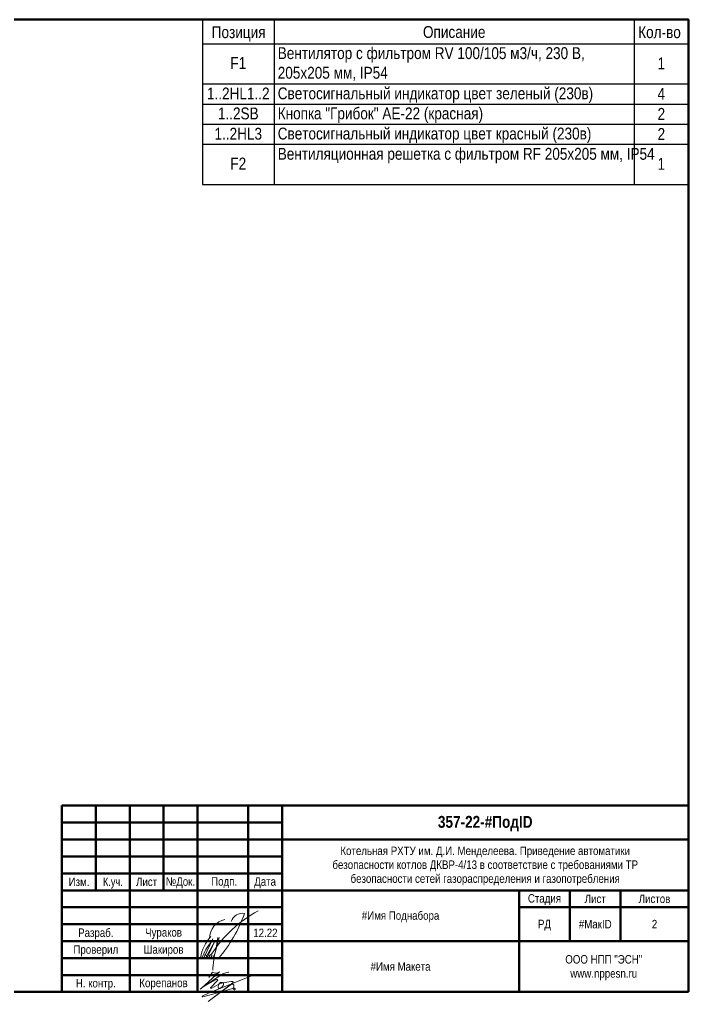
# Model space of a CAD drawing. Header units: millimetres. Extents: x -6000 to 26000, y -6000 to 26000.
# Drawn here: x 217.5 to 415, y -3579 to -3289.3 of the extents above; entities that cross this region are included whole.
import ezdxf

# ---------------------------------------------------------------- set-up
doc = ezdxf.new("R2010")
doc.units = ezdxf.units.MM
doc.header["$MEASUREMENT"] = 0
for name, color, linetype, lineweight in [('0_Ном._пера__1', 7, 'Continuous', 15), ('0_Ном._пера__241', 7, 'Continuous', 50), ('0_Ном._пера__246', 7, 'Continuous', 100), ('2D - Общий_Ном._пера__21', 7, 'Continuous', 30), ('Аннотация - Текст_Ном._пера__1', 7, 'Continuous', 15)]:
    doc.layers.add(name, color=color, linetype=linetype, lineweight=lineweight)
doc.layers.add('0_Ном._пера__9', color=7, linetype='Continuous', lineweight=15, true_color=0x3dad99)
doc.styles.add('СГЕНЕРИР_СТИЛЬ_1', font='ARIALN.TTF')
doc.styles.add('СГЕНЕРИР_СТИЛЬ_4', font='ARIALN.TTF')

msp = doc.modelspace()

# ---------------------------------------------------------------- linework, layer by layer
at = {"layer": '0_Ном._пера__241', "color": 7, "linetype": 'Continuous', "lineweight": 50}
for p, q in [((240, -3521.28), (240, -3546.28)), ((260, -3521.28), (260, -3546.28)), ((230, -3526.28), (295, -3526.28)), ((230, -3536.28), (295, -3536.28)), ((295, -3541.28), (230, -3541.28)), ((295, -3551.28), (230, -3551.28)), ((295, -3556.28), (230, -3556.28)), ((295, -3561.28), (230, -3561.28)), ((295, -3566.28), (230, -3566.28)), ((295, -3571.28), (230, -3571.28))]:
    msp.add_line(p, q, dxfattribs=at)
at = {"layer": '0_Ном._пера__246', "color": 7, "linetype": 'Continuous', "lineweight": 100}
for p, q in [((415, -3521.28), (230, -3521.28)), ((230, -3521.28), (230, -3576.28)), ((250, -3521.28), (250, -3576.28)), ((270, -3521.28), (270, -3576.28)), ((285, -3521.28), (285, -3576.28)), ((295, -3521.28), (295, -3576.28)), ((415, -3531.28), (230, -3531.28)), ((415, -3546.28), (230, -3546.28)), ((365, -3576.28), (365, -3546.28)), ((380, -3546.28), (380, -3561.28)), ((395, -3546.28), (395, -3561.28)), ((415, -3551.28), (365, -3551.28)), ((415, -3561.28), (295, -3561.28))]:
    msp.add_line(p, q, dxfattribs=at)
at = {"layer": '0_Ном._пера__246', "color": 7, "linetype": 'Continuous', "lineweight": 100, "flags": 128}
msp.add_lwpolyline([(415, -3576.28), (415, -3289.28), (20, -3289.28), (20, -3576.28)], close=True, dxfattribs=at)
at = {"layer": '0_Ном._пера__9', "color": 135, "linetype": 'Continuous', "lineweight": 15, "true_color": 0x3dad99}
for p, q in [((274.54, -3560.63), (271.86, -3566.18)), ((275.49, -3563.92), (276.47, -3560.16)), ((275.49, -3563.92), (276.07, -3560.18)), ((272.35, -3566.27), (275.1, -3561.49)), ((275.1, -3561.49), (272.84, -3566.18)), ((273.33, -3566.27), (273.51, -3565.95)), ((274.27, -3565.34), (274.13, -3566.38)), ((274.53, -3566.43), (275.27, -3564.69))]:
    msp.add_line(p, q, dxfattribs=at)
at = {"layer": '0_Ном._пера__9', "color": 135, "linetype": 'Continuous', "lineweight": 15, "true_color": 0x3dad99, "flags": 128}
for points in [[(273.37, -3572.04), (274.48, -3570.41, -0.414214), (274.51, -3570.4), (274.64, -3570.49, 0.267949), (275.98, -3570.6), (276.48, -3570.36, -0.775573), (276.51, -3570.38), (271.17, -3575.13), (270.81, -3575.48), (270.95, -3575.34, 0.030067), (271.39, -3574.97), (276.91, -3571.27, -0.091908), (278.11, -3570.69), (279.12, -3570.42, -0.933541), (279.19, -3570.54)], [(271.87, -3574.66), (275.11, -3572.81, -0.08719), (275.64, -3572.58), (275.75, -3572.55, -0.702393), (275.98, -3572.89), (273.94, -3574.92, 0.136086), (273.9, -3575.02, 0.443716), (274.02, -3575.16), (274.18, -3575.16, 0.161222), (274.25, -3575.14), (276.29, -3573.94, -0.026522), (276.38, -3573.87, -0.768791), (276.46, -3573.95), (276.23, -3574.38, 0.105043), (276.11, -3574.8, 0.43472), (276.54, -3575.26, 0.16132), (276.66, -3575.22), (277.28, -3574.76, 0.102211), (277.56, -3574.45), (277.58, -3574.4, -0.023478), (277.62, -3574.35, 0.197304), (277.75, -3573.79, 0.161257), (277.69, -3573.68, 0.094433), (277.46, -3573.53), (277.44, -3573.52, 0.083774), (277.2, -3573.46, 0.05387), (276.8, -3573.48, 0.985858), (276.69, -3573.8), (278.65, -3573.36, -0.027151), (278.73, -3573.35), (280.02, -3573.21, -0.046388), (280.15, -3573.2), (280.38, -3573.22, -0.65616), (280.5, -3573.58), (273.14, -3579.05), (279.32, -3574.55), (280.16, -3574), (280.27, -3573.98, -0.038414), (280.38, -3573.97), (280.48, -3573.97), (280.5, -3573.98, -0.402341), (280.8, -3574.58, 0.020676), (280.78, -3574.64), (280.55, -3575.02, 0.467701), (280.83, -3575.63, 0.131652), (281.07, -3575.54, 0.726247), (280.97, -3575.17), (280.88, -3575.15, 0.115506), (280.74, -3575.16), (274.6, -3576.88), (271.6, -3577.7), (271.48, -3577.7, -0.747293), (271.44, -3577.55), (273.5, -3576.57), (286.93, -3571.1)]]:
    msp.add_lwpolyline(points, format="xyb", dxfattribs=at)
at = {"layer": '0_Ном._пера__9', "color": 135, "linetype": 'Continuous', "lineweight": 15, "true_color": 0x3dad99}
for centre, radius, start, end in [((306.41, -3586.12), 38.51, 118.6981, 146.8966), ((279.27, -3560.43), 5.66, 101.6434, 180.3746), ((243.78, -3538.78), 42.61, 319.6537, 340.3805), ((283.34, -3556.56), 3.52, 80.6082, 161.7985), ((283.79, -3568.52), 13.12, 138.6736, 169.7126), ((286.05, -3571.52), 15.59, 139.9163, 160.3208), ((296.11, -3570.16), 21.55, 163.167, 179.0964), ((272.19, -3565.97), 0.668, 353.3227, 96.6773), ((273.35, -3565.67), 0.661, 268.7016, 341.1724)]:
    msp.add_arc(centre, radius, start, end, dxfattribs=at)
msp.add_ellipse((273.9, -3565.74), major_axis=(0.248, 0.662), ratio=0.421875, dxfattribs=at)
at = {"layer": '2D - Общий_Ном._пера__21', "color": 7, "linetype": 'Continuous', "lineweight": 30}
for p, q in [((271.49, -3289.28), (271.49, -3337.93)), ((271.49, -3289.28), (415, -3289.28)), ((292.66, -3289.28), (292.66, -3337.93)), ((399.02, -3289.28), (399.02, -3337.93)), ((415, -3289.28), (415, -3337.93)), ((271.49, -3296.38), (415, -3296.38)), ((271.49, -3308.26), (415, -3308.26)), ((271.49, -3314.19), (415, -3314.19)), ((271.49, -3320.13), (415, -3320.13)), ((271.49, -3326.06), (415, -3326.06)), ((271.49, -3337.93), (415, -3337.93))]:
    msp.add_line(p, q, dxfattribs=at)

# ---------------------------------------------------------------- texts
at = {"layer": '0_Ном._пера__1', "color": 7, "linetype": 'Continuous', "lineweight": 15, "attachment_point": 5}
for s, insert, char_height, style in [('\\A1;{\\pqc;\\fArial Narrow|b1|i0|c204|p34;357-22\\fArial Narrow|b1|i0|c204|p34;-\\fArial Narrow|b1|i0|c204|p34;#ПодID}', (355, -3526.57), 3.5, 'СГЕНЕРИР_СТИЛЬ_4'), ('\\A1;{\\pqc;\\fArial Narrow|b0|i0|c204|p34;Изм.}', (235.04, -3543.77), 2.5, 'СГЕНЕРИР_СТИЛЬ_1'), ('\\A1;{\\W0.950000x;\\pqc;\\fArial Narrow|b0|i0|c204|p34;К.уч.}', (245.04, -3544.12), 2.5, 'СГЕНЕРИР_СТИЛЬ_1'), ('\\A1;{\\pqc;\\fArial Narrow|b0|i0|c204|p34;Лист}', (255, -3543.77), 2.5, 'СГЕНЕРИР_СТИЛЬ_1'), ('\\A1;{\\pqc;\\fArial Narrow|b0|i0|c204|p34;№Док.}', (265, -3544.04), 2.5, 'СГЕНЕРИР_СТИЛЬ_1'), ('\\A1;{\\pqc;\\fArial Narrow|b0|i0|c204|p34; Подп.}', (277.5, -3544.01), 2.5, 'СГЕНЕРИР_СТИЛЬ_1'), ('\\A1;{\\pqc;\\fArial Narrow|b0|i0|c204|p34;Дата}', (290, -3544.04), 2.5, 'СГЕНЕРИР_СТИЛЬ_1'), ('\\A1;{\\pqc;\\fArial Narrow|b0|i0|c204|p34;Стадия}', (372.5, -3549.01), 2.5, 'СГЕНЕРИР_СТИЛЬ_1'), ('\\A1;{\\pqc;\\fArial Narrow|b0|i0|c204|p34;Лист}', (387.5, -3548.79), 2.5, 'СГЕНЕРИР_СТИЛЬ_1'), ('\\A1;{\\pqc;\\fArial Narrow|b0|i0|c204|p34;Листов}', (405, -3548.79), 2.5, 'СГЕНЕРИР_СТИЛЬ_1'), ('\\A1;{\\pqc;\\fArial Narrow|b0|i0|c204|p34;#Имя Поднабора}', (330, -3554.09), 2.5, 'СГЕНЕРИР_СТИЛЬ_1'), ('\\A1;{\\pqc;\\fArial Narrow|b0|i0|c204|p34;РД}', (372.5, -3556.57), 2.5, 'СГЕНЕРИР_СТИЛЬ_1'), ('\\A1;{\\pqc;\\fArial Narrow|b0|i0|c204|p34;#МакID}', (387.5, -3556.27), 2.5, 'СГЕНЕРИР_СТИЛЬ_1'), ('\\A1;{\\pqc;\\fArial Narrow|b0|i0|c204|p34;#Имя Макета}', (330, -3568.77), 2.5, 'СГЕНЕРИР_СТИЛЬ_1')]:
    msp.add_mtext(s, dxfattribs=dict(at, insert=insert, char_height=char_height, style=style))
at = {"layer": '0_Ном._пера__1', "color": 7, "linetype": 'Continuous', "lineweight": 15, "insert": (355, -3539.09), "char_height": 2.5, "width": 102.1134, "attachment_point": 5, "line_spacing_factor": 0.984993, "style": 'СГЕНЕРИР_СТИЛЬ_1'}
msp.add_mtext('\\A1;{\\pqc;\\fArial Narrow|b0|i0|c204|p34;Котельная РХТУ им. Д.И. Менделеева. Приведение автоматики безопасности котлов ДКВР-4/13 в соответствие с требованиями ТР безопасности сетей газораспределения и газопотребления}', dxfattribs=at)
at = {"layer": '0_Ном._пера__1', "color": 7, "linetype": 'Continuous', "lineweight": 15, "insert": (390, -3569.1), "char_height": 2.5, "attachment_point": 5, "line_spacing_factor": 0.996855, "style": 'СГЕНЕРИР_СТИЛЬ_1'}
msp.add_mtext('\\A1;{\\pqc;\\fArial Narrow|b0|i0|c204|p34;ООО НПП "ЭСН"\\P\\pqc;\\fArial Narrow|b0|i0|c204|p34;www.nppesn.ru}', dxfattribs=at)
at = {"layer": 'Аннотация - Текст_Ном._пера__1', "color": 7, "linetype": 'Continuous', "lineweight": 15, "style": 'СГЕНЕРИР_СТИЛЬ_1'}
for s, insert, char_height, attachment_point in [('\\A1;{\\pqc;\\fArial Narrow|b0|i0|c204|p34;Позиция}', (282.18, -3291.24), 3.5, 2), ('\\A1;{\\pqc;\\fArial Narrow|b0|i0|c204|p34;Описание}', (345.84, -3291.18), 3.5, 2), ('\\A1;{\\pqc;\\fArial Narrow|b0|i0|c204|p34;Кол\\fArial Narrow|b0|i0|c204|p34;-во}', (406.48, -3291.24), 3.5, 2), ('\\A1;{\\pqc;\\fArial Narrow|b0|i0|c204|p34;F1}', (282.07, -3300.35), 3.5, 2), ('\\A1;{\\pqc;\\fArial Narrow|b0|i0|c204|p34;1}', (407.01, -3300.43), 3.5, 2), ('\\A1;{\\pql;\\fArial Narrow|b0|i0|c204|p34;Светосигнальный индикатор цвет зеленый (230в)}', (293.73, -3309.29), 3.5, 1), ('\\A1;{\\pqc;\\fArial Narrow|b0|i0|c204|p34;1..2\\fArial Narrow|b0|i0|c204|p34;HL1..\\fArial Narrow|b0|i0|c204|p34;2}', (282.07, -3309.34), 3.5, 2), ('\\A1;{\\pqc;\\fArial Narrow|b0|i0|c204|p34;4}', (407.01, -3309.44), 3.5, 2), ('\\A1;{\\pqc;\\fArial Narrow|b0|i0|c204|p34;1..2SB}', (282.07, -3315.22), 3.5, 2), ('\\A1;{\\pql;\\fArial Narrow|b0|i0|c204|p34;Кнопка "Грибок" АЕ-22 (красная)}', (293.73, -3315.2), 3.5, 1), ('\\A1;{\\pqc;\\fArial Narrow|b0|i0|c204|p34;2}', (407.01, -3315.36), 3.5, 2), ('\\A1;{\\pqc;\\fArial Narrow|b0|i0|c204|p34;1..2\\fArial Narrow|b0|i0|c204|p34;HL\\fArial Narrow|b0|i0|c204|p34;3}', (282.07, -3321.21), 3.5, 2), ('\\A1;{\\pql;\\fArial Narrow|b0|i0|c204|p34;Светосигнальный индикатор цвет красный (230в)}', (293.73, -3321.16), 3.4954, 1), ('\\A1;{\\pqc;\\fArial Narrow|b0|i0|c204|p34;2}', (407.01, -3321.29), 3.5, 2), ('\\A1;{\\pqc;\\fArial Narrow|b0|i0|c204|p34;F2}', (282.07, -3330.02), 3.5, 2), ('\\A1;{\\pqc;\\fArial Narrow|b0|i0|c204|p34;1}', (407.01, -3330.11), 3.5, 2), ('\\A1;{\\pqc;\\fArial Narrow|b0|i0|c204|p34;2}', (405, -3555), 2.5, 2), ('\\A1;{\\pqc;\\fArial Narrow|b0|i0|c204|p34;Разраб.}', (240, -3557.53), 2.5, 2), ('\\A1;{\\pqc;\\fArial Narrow|b0|i0|c204|p34;Чураков}', (260, -3557.45), 2.5, 2), ('\\A1;{\\pqc;\\fArial Narrow|b0|i0|c204|p34;12.22}', (290.08, -3557.59), 2.5, 2), ('\\A1;{\\pqc;\\fArial Narrow|b0|i0|c204|p34;Проверил}', (240, -3562.49), 2.5, 2), ('\\A1;{\\pqc;\\fArial Narrow|b0|i0|c204|p34;Шакиров}', (260, -3562.49), 2.5, 2), ('\\A1;{\\pqc;\\fArial Narrow|b0|i0|c204|p34;Н. контр.}', (240, -3572.44), 2.5, 2), ('\\A1;{\\pqc;\\fArial Narrow|b0|i0|c204|p34;Корепанов}', (260, -3572.36), 2.5, 2)]:
    msp.add_mtext(s, dxfattribs=dict(at, insert=insert, char_height=char_height, attachment_point=attachment_point))
at = {"layer": 'Аннотация - Текст_Ном._пера__1', "color": 7, "linetype": 'Continuous', "lineweight": 15, "width": 105.2867, "attachment_point": 1, "style": 'СГЕНЕРИР_СТИЛЬ_1'}
for s, insert, char_height, line_spacing_factor in [('\\A1;{\\pql;\\fArial Narrow|b0|i0|c204|p34;Вентилятор с фильтром RV 100/105 м3/ч, 230 В, 205x205 мм, IP54}', (293.73, -3297.42), 3.5, 0.993187), ('\\A1;{\\pql;\\fArial Narrow|b0|i0|c204|p34;Вентиляционная решетка с фильтром RF 205x205 мм, IP54}', (293.73, -3327.14), 3.4954, 0.994788)]:
    msp.add_mtext(s, dxfattribs=dict(at, insert=insert, char_height=char_height, line_spacing_factor=line_spacing_factor))

doc.saveas('drawing.dxf')
